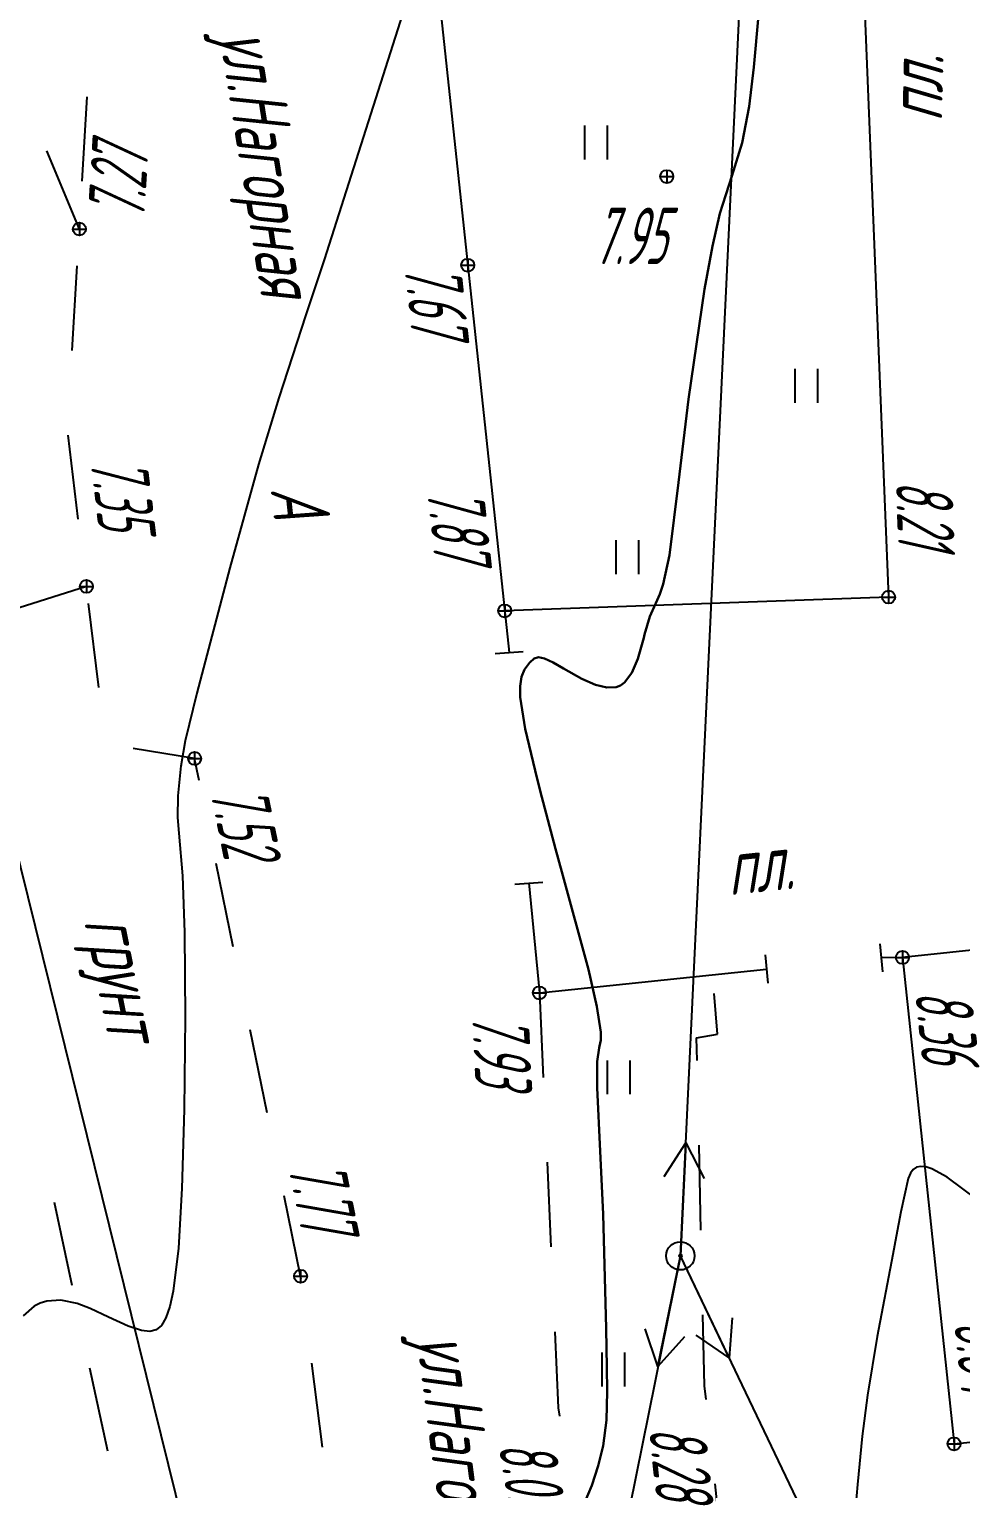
# Model space of a CAD drawing. Extents: x 1233805 to 1234355, y 654698 to 655114.
# Drawn here: x 1234185.61 to 1234202.09, y 654750.14 to 654775.97 of the extents above; entities that cross this region are included whole.
import ezdxf

# ---------------------------------------------------------------- set-up
doc = ezdxf.new("R2010")
doc.units = 0
doc.linetypes.add('ИИDash_15_15', pattern=[3, 1.5, -1.5])
for name, color, linetype, lineweight in [('ИИ_ГОРИЗОНТАЛИ_ОСН', 32, 'Continuous', 25), ('ИИ_ГОРИЗОНТАЛИ_УТОЛЩ', 32, 'Continuous', 30), ('ИИ_ДОРОГИ_АД', 7, 'Continuous', 25), ('ИИ_ЛЭП_НН', 250, 'Continuous', 25), ('ИИ_ОГРАДЫ', 7, 'Continuous', 25), ('ИИ_ОТМЕТКИ', 7, 'Continuous', 25), ('ИИ_СТРОЕНИЕ', 7, 'Continuous', 25), ('ИИ_УГОДЬЯ', 7, 'Continuous', 25)]:
    doc.layers.add(name, color=color, linetype=linetype, lineweight=lineweight)
doc.styles.add('VNIPISIMPLEXCUR', font='simplex.shx', dxfattribs={"width": 0.8, "oblique": 15})
doc.styles.add('ГОСТ 2.304 КУРСИВ', font='cs_gost2304.shx', dxfattribs={"oblique": 15})
doc.linetypes.add('ИИ054741_6', pattern='A,2,-0.5,[35,3dservice.shx,S=1,R=0,X=0,Y=0],-0.5,2', length=5)

# ---------------------------------------------------------------- blocks, each defined once
blk = doc.blocks.new('ИИ05401')
at = {"color": 0, "linetype": 'Continuous', "lineweight": 25}
for points in [[(-0.4, 1.2), (-0.4, 0)], [(0.4, 1.2), (0.4, 0)]]:
    blk.add_lwpolyline(points, dxfattribs=at)
blk = doc.blocks.new('ИИ051144')
at = {"color": 0, "linetype": 'Continuous', "lineweight": 25, "flags": 128}
for points in [[(2.775, 0.707), (4, 0), (2.775, -0.707)], [(4, 0), (0, 0)]]:
    blk.add_lwpolyline(points, dxfattribs=at)
blk = doc.blocks.new('ИИ051081')
at = {"linetype": 'Continuous', "lineweight": 25}
blk.add_hatch(color=0, dxfattribs=at).paths.add_polyline_path([(-0.05, 0, 1), (0.05, 0, 1)])
at = {"color": 0, "linetype": 'Continuous', "lineweight": 25}
for radius in [0.5, 0.05]:
    blk.add_circle((0, 0), radius, dxfattribs=at)
blk = doc.blocks.new('PICKET')
at = {"color": 0, "linetype": 'Continuous', "lineweight": 25}
for p, q in [((-0.23, 0), (0.23, 0)), ((0, 0.23), (0, -0.23))]:
    blk.add_line(p, q, dxfattribs=at)
blk.add_circle((0, 0), 0.23, dxfattribs=at)
at = {"color": 0, "linetype": 'Continuous', "style": 'VNIPISIMPLEXCUR', "oblique": 15, "width": 0.8}
blk.add_attdef('OTMETKA', (1.25, 0.3), '', height=2, dxfattribs=at)
at = {"color": 8, "linetype": 'Continuous', "style": 'VNIPISIMPLEXCUR', "oblique": 15, "width": 0.8, "flags": 1}
blk.add_attdef('NOMER', (1.25, -2.7), '', height=2, dxfattribs=at)

msp = doc.modelspace()

# ---------------------------------------------------------------- linework, layer by layer
at = {"layer": 'ИИ_ГОРИЗОНТАЛИ_ОСН', "flags": 128}
for points, elevation in [([(1234192.347, 654776.643), (1234190.829, 654771.884), (1234190.507, 654770.91), (1234190.028, 654769.443), (1234189.67, 654768.264), (1234189.16, 654766.435), (1234188.578, 654764.22), (1234188.371, 654763.376), (1234188.3, 654762.962), (1234188.299, 654762.951), (1234188.296, 654762.929), (1234188.241, 654762.403), (1234188.234, 654762.015), (1234188.259, 654761.74), (1234188.324, 654760.987), (1234188.36, 654759.982), (1234188.372, 654758.479), (1234188.356, 654756.849), (1234188.315, 654755.454), (1234188.252, 654754.398), (1234188.16, 654753.635), (1234188.1, 654753.367), (1234188.031, 654753.167), (1234187.951, 654753.032), (1234187.856, 654752.952), (1234187.743, 654752.923), (1234187.597, 654752.94), (1234187.363, 654753.019), (1234187.013, 654753.18), (1234186.69, 654753.329), (1234186.461, 654753.416), (1234186.172, 654753.477), (1234185.921, 654753.461), (1234185.807, 654753.425), (1234185.7, 654753.369), (1234185.507, 654753.2)], 7.5), ([(1234202.38, 654755.261), (1234201.853, 654755.656), (1234201.582, 654755.801), (1234201.474, 654755.836), (1234201.383, 654755.845), (1234201.309, 654755.83), (1234201.25, 654755.791), (1234201.204, 654755.727), (1234201.164, 654755.63), (1234201.034, 654755.041), (1234200.951, 654754.607), (1234200.888, 654754.286), (1234200.613, 654752.837), (1234200.441, 654751.799), (1234200.348, 654751.071), (1234200.266, 654750.216), (1234200.21, 654749.617)], 8.5)]:
    msp.add_lwpolyline(points, dxfattribs=dict(at, elevation=elevation))
at = {"layer": 'ИИ_ГОРИЗОНТАЛИ_УТОЛЩ', "elevation": 8, "flags": 128}
msp.add_lwpolyline([(1234198.511, 654776.207), (1234198.43, 654775.291), (1234198.348, 654774.599), (1234198.225, 654773.952), (1234198.04, 654773.365), (1234197.831, 654772.705), (1234197.701, 654772.127), (1234197.561, 654771.365), (1234197.274, 654769.42), (1234197.098, 654767.947), (1234196.937, 654766.661), (1234196.83, 654766.145), (1234196.771, 654765.968), (1234196.696, 654765.809), (1234196.69, 654765.797), (1234196.59, 654765.572), (1234196.498, 654765.253), (1234196.484, 654765.194), (1234196.381, 654764.826), (1234196.274, 654764.577), (1234196.145, 654764.408), (1234196.072, 654764.356), (1234195.994, 654764.324), (1234195.832, 654764.316), (1234195.631, 654764.366), (1234195.389, 654764.473), (1234195.065, 654764.655), (1234194.882, 654764.76), (1234194.73, 654764.83), (1234194.621, 654764.852), (1234194.544, 654764.832), (1234194.468, 654764.759), (1234194.466, 654764.757), (1234194.464, 654764.755), (1234194.376, 654764.636), (1234194.324, 654764.507), (1234194.298, 654764.343), (1234194.3, 654764.144), (1234194.388, 654763.586), (1234194.598, 654762.7), (1234194.609, 654762.659), (1234194.652, 654762.489), (1234194.922, 654761.466), (1234195.036, 654761.057), (1234195.504, 654759.331), (1234195.654, 654758.673), (1234195.723, 654758.219), (1234195.725, 654758.076), (1234195.702, 654757.973), (1234195.693, 654757.945), (1234195.659, 654757.7), (1234195.659, 654757.233), (1234195.711, 654756.113), (1234195.765, 654755.002), (1234195.82, 654752.977), (1234195.83, 654752.289), (1234195.836, 654751.875), (1234195.836, 654751.864), (1234195.827, 654751.352), (1234195.764, 654750.901), (1234195.677, 654750.547), (1234195.564, 654750.198), (1234195.438, 654749.894)], dxfattribs=at)
at = {"layer": 'ИИ_ДОРОГИ_АД', "linetype": 'ИИDash_15_15', "flags": 128}
for points in [[(1234186.499, 654772.43), (1234185.087, 654775.837), (1234182.653, 654779.993), (1234178.607, 654786.162), (1234174.411, 654792.016), (1234171.249, 654796.889), (1234169.627, 654799.628), (1234166.927, 654805.767), (1234165.406, 654809.475), (1234163.969, 654814.629), (1234161.815, 654824.807), (1234159.735, 654836.277), (1234157.314, 654850.821), (1234157.022, 654857.684), (1234157.635, 654863.288), (1234157.669, 654867.693), (1234155.678, 654883.81), (1234154.898, 654887.395), (1234153.73, 654892.278), (1234151.987, 654901.674), (1234147.064, 654917.772), (1234146.616, 654918.416), (1234145.971, 654918.763)], [(1234191.938, 654714.554), (1234192.965, 654715.104), (1234194.639, 654716.753), (1234195.335, 654717.773), (1234195.754, 654718.845), (1234196.39, 654721.356), (1234196.528, 654722.788), (1234197.091, 654727.069), (1234195.475, 654733.231), (1234193.566, 654738.604), (1234191.841, 654742.808), (1234190.414, 654753.902), (1234188.539, 654763.063), (1234186.962, 654763.321), (1234186.286, 654768.894), (1234186.919, 654779.417), (1234191.672, 654779.996), (1234191.147, 654790.763), (1234191.676, 654796.134), (1234194.409, 654801.17), (1234195.642, 654805.705), (1234200.274, 654806.141)], [(1234186.624, 654766.107), (1234180.935, 654764.286), (1234183.836, 654755.122), (1234186.004, 654755.432), (1234187.186, 654749.927), (1234190.97, 654749.583)], [(1234194.638, 654758.914), (1234194.969, 654751.572), (1234195.418, 654748.961), (1234197.86, 654749.186), (1234197.561, 654751.961), (1234197.417, 654758.121), (1234197.789, 654758.187), (1234197.699, 654759.235)]]:
    msp.add_lwpolyline(points, dxfattribs=at)
at = {"layer": 'ИИ_ДОРОГИ_АД', "flags": 128}
msp.add_lwpolyline([(1234200.225, 654780.432), (1234200.816, 654765.918), (1234194.025, 654765.673)], dxfattribs=at)
at = {"layer": 'ИИ_ЛЭП_НН', "elevation": -11.67, "flags": 128}
msp.add_lwpolyline([(1234161.978, 654934.825), (1234173.077, 654903.717), (1234180.16, 654873.686), (1234184.365, 654839.004), (1234184.636, 654804.491), (1234183.229, 654770.133), (1234192.646, 654732.06)], dxfattribs=at)
at = {"layer": 'ИИ_ЛЭП_НН', "flags": 128}
for points in [[(1234210.181, 654726.963), (1234197.131, 654754.262), (1234199.193, 654797.752), (1234192.034, 654833.676)], [(1234197.131, 654754.262), (1234192.646, 654732.06)]]:
    msp.add_lwpolyline(points, dxfattribs=at)
at = {"layer": 'ИИ_ОГРАДЫ', "linetype": 'ИИ054741_6'}
for points in [[(1234194.82, 654780.131), (1234192.497, 654779.947), (1234194.104, 654764.937)], [(1234194.451, 654760.859), (1234194.638, 654758.914), (1234198.656, 654759.336)], [(1234201.061, 654759.541), (1234200.685, 654759.537)]]:
    msp.add_lwpolyline(points, dxfattribs=at)
at = {"layer": 'ИИ_ОГРАДЫ', "flags": 128}
for points in [[(1234193.855, 654764.92), (1234194.353, 654764.954)], [(1234194.201, 654760.841), (1234194.7, 654760.876)], [(1234200.66, 654759.785), (1234200.71, 654759.288)], [(1234198.632, 654759.585), (1234198.681, 654759.087)]]:
    msp.add_lwpolyline(points, dxfattribs=at)
at = {"layer": 'ИИ_СТРОЕНИЕ'}
msp.add_lwpolyline([(1234201.061, 654759.541), (1234201.973, 654750.935), (1234207.102, 654751.479), (1234206.817, 654754.17), (1234206.19, 654760.085), (1234206.083, 654760.074)], close=True, dxfattribs=at)

# ---------------------------------------------------------------- block references
at = {"layer": 'ИИ_ЛЭП_НН'}
for xscale, yscale, zscale, rotation in [(0.4999999999999997, 0.4999999999999997, 0.4999999999999997, 87.28565028245498), (0.4999999999999992, 0.4999999999999992, 0.4999999999999992, 258.5796055573335), (0.4999999999999997, 0.4999999999999997, 0.4999999999999997, 295.5500288035628)]:
    msp.add_blockref('ИИ051144', (1234197.131, 654754.262), dxfattribs=dict(at, xscale=xscale, yscale=yscale, zscale=zscale, rotation=rotation))
at = {"layer": 'ИИ_ЛЭП_НН', "xscale": 0.5, "yscale": 0.5, "zscale": 0.5}
msp.add_blockref('ИИ051081', (1234197.131, 654754.262), dxfattribs=at)
at = {"layer": 'ИИ_ОТМЕТКИ'}
ref = msp.add_blockref('PICKET', (1234186.499, 654772.43, 7.266), dxfattribs=dict(at, xscale=0.5, yscale=0.5, zscale=0.5))
ref.add_attrib('OTMETKA', '7.27', (1234187.646, 654772.585, 7.266), dxfattribs={"layer": '0', "color": 0, "linetype": 'Continuous', "height": 1, "rotation": 86.5593, "style": 'ГОСТ 2.304 КУРСИВ', "oblique": 15, "width": 0.65})
ref = msp.add_blockref('PICKET', (1234196.892, 654773.358, 7.945), dxfattribs=dict(at, xscale=0.5, yscale=0.5, zscale=0.5))
ref.add_attrib('OTMETKA', '7.95', (1234195.592, 654771.809, 7.945), dxfattribs={"layer": '0', "color": 0, "linetype": 'Continuous', "height": 1, "style": 'ГОСТ 2.304 КУРСИВ', "oblique": 15, "width": 0.65})
ref = msp.add_blockref('PICKET', (1234193.37, 654771.789, 7.674), dxfattribs=dict(at, xscale=0.5, yscale=0.5, zscale=0.5))
ref.add_attrib('OTMETKA', '7.67', (1234192.247, 654771.775, 7.674), dxfattribs={"layer": '0', "color": 0, "linetype": 'Continuous', "height": 1, "rotation": 276.1113, "style": 'ГОСТ 2.304 КУРСИВ', "oblique": 15, "width": 0.65})
ref = msp.add_blockref('PICKET', (1234186.624, 654766.107, 7.349), dxfattribs=dict(at, xscale=0.5, yscale=0.5, zscale=0.5))
ref.add_attrib('OTMETKA', '7.35', (1234186.691, 654768.34, 7.349), dxfattribs={"layer": '0', "color": 0, "linetype": 'Continuous', "height": 1, "rotation": 276.9122, "style": 'ГОСТ 2.304 КУРСИВ', "oblique": 15, "width": 0.65})
ref = msp.add_blockref('PICKET', (1234200.816, 654765.918, 8.207), dxfattribs=dict(at, xscale=0.5, yscale=0.5, zscale=0.5))
ref.add_attrib('OTMETKA', '8.21', (1234200.939, 654767.979, 8.207), dxfattribs={"layer": '0', "color": 0, "linetype": 'Continuous', "height": 1, "rotation": 272.3343, "style": 'ГОСТ 2.304 КУРСИВ', "oblique": 15, "width": 0.65})
ref = msp.add_blockref('PICKET', (1234194.025, 654765.673, 7.869), dxfattribs=dict(at, xscale=0.5, yscale=0.5, zscale=0.5))
ref.add_attrib('OTMETKA', '7.87', (1234192.647, 654767.809, 7.869), dxfattribs={"layer": '0', "color": 0, "linetype": 'Continuous', "height": 1, "rotation": 276.1113, "style": 'ГОСТ 2.304 КУРСИВ', "oblique": 15, "width": 0.65})
ref = msp.add_blockref('PICKET', (1234188.539, 654763.063, 7.516), dxfattribs=dict(at, xscale=0.5, yscale=0.5, zscale=0.5))
ref.add_attrib('OTMETKA', '7.52', (1234188.811, 654762.48, 7.516), dxfattribs={"layer": '0', "color": 0, "linetype": 'Continuous', "height": 1, "rotation": 281.5665, "style": 'ГОСТ 2.304 КУРСИВ', "oblique": 15, "width": 0.65})
ref = msp.add_blockref('PICKET', (1234201.061, 654759.541, 8.364), dxfattribs=dict(at, xscale=0.5, yscale=0.5, zscale=0.5))
ref.add_attrib('OTMETKA', '8.36', (1234201.276, 654758.935, 8.364), dxfattribs={"layer": '0', "color": 0, "linetype": 'Continuous', "height": 1, "rotation": 276.0539, "style": 'ГОСТ 2.304 КУРСИВ', "oblique": 15, "width": 0.65})
ref = msp.add_blockref('PICKET', (1234194.638, 654758.914, 7.928), dxfattribs=dict(at, xscale=0.5, yscale=0.5, zscale=0.5))
ref.add_attrib('OTMETKA', '7.93', (1234193.447, 654758.539, 7.928), dxfattribs={"layer": '0', "color": 0, "linetype": 'Continuous', "height": 1, "rotation": 272.5795, "style": 'ГОСТ 2.304 КУРСИВ', "oblique": 15, "width": 0.65})
ref = msp.add_blockref('PICKET', (1234190.414, 654753.902, 7.772), dxfattribs=dict(at, xscale=0.5, yscale=0.5, zscale=0.5))
ref.add_attrib('OTMETKA', '7.77', (1234190.189, 654755.842, 7.772), dxfattribs={"layer": '0', "color": 0, "linetype": 'Continuous', "height": 1, "rotation": 281.5665, "style": 'ГОСТ 2.304 КУРСИВ', "oblique": 15, "width": 0.65})
ref = msp.add_blockref('PICKET', (1234201.973, 654750.935, 8.644), dxfattribs=dict(at, xscale=0.5, yscale=0.5, zscale=0.5))
ref.add_attrib('OTMETKA', '8.64', (1234201.967, 654753.096, 8.644), dxfattribs={"layer": '0', "color": 0, "linetype": 'Continuous', "height": 1, "rotation": 276.0539, "style": 'ГОСТ 2.304 КУРСИВ', "oblique": 15, "width": 0.65})
ref = msp.add_blockref('PICKET', (1234197.86, 654749.186, 8.28), dxfattribs=dict(at, xscale=0.5, yscale=0.5, zscale=0.5))
ref.add_attrib('OTMETKA', '8.28', (1234196.569, 654751.215, 8.28), dxfattribs={"layer": '0', "color": 0, "linetype": 'Continuous', "height": 1, "rotation": 276.1668, "style": 'ГОСТ 2.304 КУРСИВ', "oblique": 15, "width": 0.65})
ref = msp.add_blockref('PICKET', (1234195.418, 654748.961, 8.024), dxfattribs=dict(at, xscale=0.5, yscale=0.5, zscale=0.5))
ref.add_attrib('OTMETKA', '8.02', (1234193.905, 654750.92, 8.024), dxfattribs={"layer": '0', "color": 0, "linetype": 'Continuous', "height": 1, "rotation": 279.7631, "style": 'ГОСТ 2.304 КУРСИВ', "oblique": 15, "width": 0.65})
at = {"layer": 'ИИ_УГОДЬЯ', "xscale": 0.5, "yscale": 0.5, "zscale": 0.5}
for p in [(1234195.635, 654773.661), (1234199.358, 654769.356), (1234196.188, 654766.324), (1234196.037, 654757.12), (1234195.943, 654751.952)]:
    msp.add_blockref('ИИ05401', p, dxfattribs=at)

# ---------------------------------------------------------------- texts
at = {"layer": 'ИИ_ДОРОГИ_АД', "style": 'ГОСТ 2.304 КУРСИВ', "oblique": 15, "width": 0.8}
for s, rotation, p in [('ул.Нагорная', 279.0926, (1234188.969, 654775.876)), ('пл.', 88.7348, (1234201.763, 654774.326)), ('А', 276.1113, (1234189.883, 654767.837)), ('пл.', 6.0539, (1234197.996, 654760.638)), ('грунт', 281.5665, (1234186.58, 654760.186)), ('ул.Нагорная', 277.3298, (1234192.458, 654752.827))]:
    msp.add_text(s, height=1, rotation=rotation, dxfattribs=at).set_placement(p)

doc.saveas('drawing.dxf')
